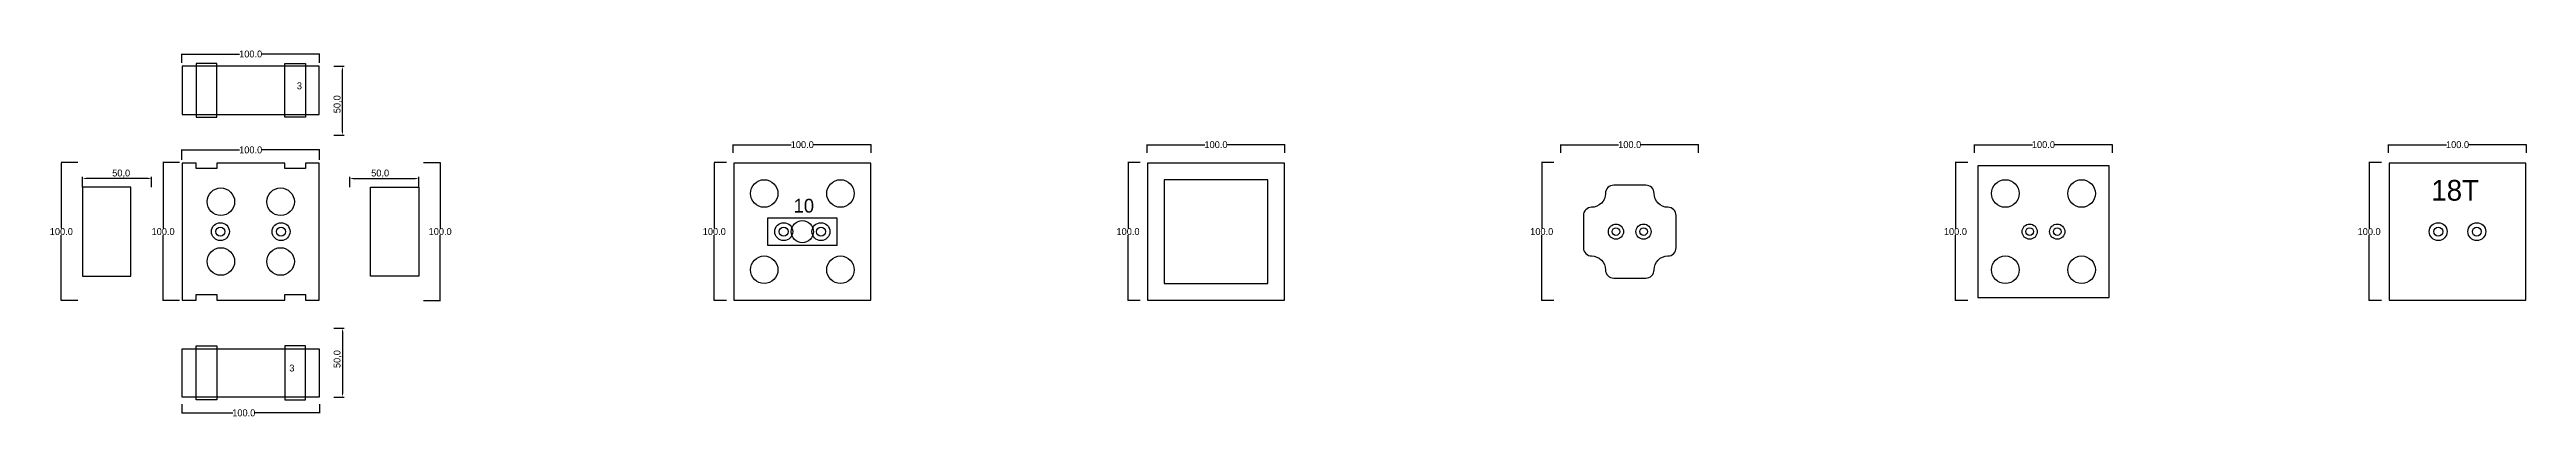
# Model space of a CAD drawing. Header units: millimetres. Extents: x 305 to 2101, y 256 to 522.
import ezdxf

# ---------------------------------------------------------------- set-up
doc = ezdxf.new("R2010")
doc.units = ezdxf.units.MM
for name, color, linetype in [('TEXT', 3, 'Continuous'), ('볼트 구멍', 7, 'Continuous'), ('치구', 7, 'Continuous'), ('치수', 7, 'Continuous')]:
    doc.layers.add(name, color=color, linetype=linetype)
doc.dimstyles.new('ISO-25', dxfattribs={"dimtxt": 2.5, "dimasz": 2.5, "dimexe": 1.25, "dimexo": 0.625, "dimtad": 1, "dimtxsty": 'Standard', "dimcen": 2.5, "dimadec": 0, "dimazin": 0, "dimtfac": 1, "dimtmove": 0, "dimatfit": 3, "dimfxl": 0, "dimarcsym": 0})
doc.dimstyles.get("Standard").update_dxf_attribs({"dimtxt": 7, "dimasz": 0.18, "dimexe": 0.18, "dimexo": 0.0625, "dimgap": 0.09, "dimtad": 0, "dimtih": 1, "dimtoh": 1, "dimdec": 1, "dimzin": 0, "dimdsep": 46, "dimtxsty": 'Standard', "dimcen": 0.09, "dimadec": 0, "dimazin": 0, "dimtfac": 1, "dimtdec": 1, "dimtofl": 0, "dimtmove": 0, "dimatfit": 3, "dimfxl": 0, "dimtolj": 1, "dimtzin": 0, "dimarcsym": 0})

# ---------------------------------------------------------------- blocks, each defined once
blk = doc.blocks.new('*D22')
at = {"layer": 'Defpoints', "color": 0, "linetype": 'Continuous'}
for p in [(1095.8, 440.4), (1086.9, 340.4), (1095.8, 340.4)]:
    blk.add_point(p, dxfattribs=at)
at = {"layer": '치수', "color": 0, "linetype": 'Continuous', "lineweight": -2}
for p, q in [((1095.8, 440.4), (1086.8, 440.4)), ((1086.9, 440.2), (1086.9, 393)), ((1086.9, 340.5), (1086.9, 387.8)), ((1095.8, 340.4), (1086.8, 340.4))]:
    blk.add_line(p, q, dxfattribs=at)
at = {"layer": '치수', "color": 0, "linetype": 'Continuous'}
for points in [[(1086.9, 440.2), (1087, 440.2), (1086.9, 440.4)], [(1086.9, 340.5), (1087, 340.5), (1086.9, 340.4)]]:
    blk.add_solid(points, dxfattribs=at)
at = {"layer": '치수', "color": 0, "linetype": 'Continuous', "insert": (1086.9, 390.4), "char_height": 5, "attachment_point": 5}
blk.add_mtext('\\A1;100.0', dxfattribs=at)
blk = doc.blocks.new('*D23')
at = {"layer": 'Defpoints', "color": 0, "linetype": 'Continuous'}
for p in [(399.3, 440.4), (387.2, 340.4), (399.3, 340.4)]:
    blk.add_point(p, dxfattribs=at)
at = {"layer": '치수', "color": 0, "linetype": 'Continuous', "lineweight": -2}
for p, q in [((399.2, 440.4), (387, 440.4)), ((387.2, 440.2), (387.2, 393)), ((387.2, 340.5), (387.2, 387.8)), ((399.2, 340.4), (387, 340.4))]:
    blk.add_line(p, q, dxfattribs=at)
at = {"layer": '치수', "color": 0, "linetype": 'Continuous'}
for points in [[(387.2, 440.2), (387.2, 440.2), (387.2, 440.4)], [(387.2, 340.5), (387.2, 340.5), (387.2, 340.4)]]:
    blk.add_solid(points, dxfattribs=at)
at = {"layer": '치수', "color": 0, "linetype": 'Continuous', "insert": (387.2, 390.4), "char_height": 5, "attachment_point": 5}
blk.add_mtext('\\A1;100.0', dxfattribs=at)
blk = doc.blocks.new('*D24')
at = {"layer": 'Defpoints', "color": 0, "linetype": 'Continuous'}
for p in [(325.4, 440.4), (313.4, 340.4), (325.4, 340.4)]:
    blk.add_point(p, dxfattribs=at)
at = {"layer": '치수', "color": 0, "linetype": 'Continuous', "lineweight": -2}
for p, q in [((325.4, 440.4), (313.2, 440.4)), ((313.4, 440.2), (313.4, 393)), ((313.4, 340.5), (313.4, 387.8)), ((325.4, 340.4), (313.2, 340.4))]:
    blk.add_line(p, q, dxfattribs=at)
at = {"layer": '치수', "color": 0, "linetype": 'Continuous'}
for points in [[(313.3, 440.2), (313.4, 440.2), (313.4, 440.4)], [(313.3, 340.5), (313.4, 340.5), (313.4, 340.4)]]:
    blk.add_solid(points, dxfattribs=at)
at = {"layer": '치수', "color": 0, "linetype": 'Continuous', "insert": (313.4, 390.4), "char_height": 5, "attachment_point": 5}
blk.add_mtext('\\A1;100.0', dxfattribs=at)
blk = doc.blocks.new('*D25')
at = {"layer": 'Defpoints', "color": 0, "linetype": 'Continuous'}
for p in [(576, 440.4), (576, 340.4), (588.1, 340.4)]:
    blk.add_point(p, dxfattribs=at)
at = {"layer": '치수', "color": 0, "linetype": 'Continuous', "lineweight": -2}
for p, q in [((576.1, 440.4), (588.3, 440.4)), ((588.1, 440.2), (588.1, 393)), ((588.1, 340.5), (588.1, 387.8)), ((576.1, 340.4), (588.3, 340.4))]:
    blk.add_line(p, q, dxfattribs=at)
at = {"layer": '치수', "color": 0, "linetype": 'Continuous'}
for points in [[(588.1, 440.2), (588.1, 440.2), (588.1, 440.4)], [(588.1, 340.5), (588.1, 340.5), (588.1, 340.4)]]:
    blk.add_solid(points, dxfattribs=at)
at = {"layer": '치수', "color": 0, "linetype": 'Continuous', "insert": (588.1, 390.4), "char_height": 5, "attachment_point": 5}
blk.add_mtext('\\A1;100.0', dxfattribs=at)
blk = doc.blocks.new('*D26')
at = {"layer": 'Defpoints', "color": 0, "linetype": 'Continuous'}
for p in [(795.8, 440.4), (786.9, 340.4), (795.8, 340.4)]:
    blk.add_point(p, dxfattribs=at)
at = {"layer": '치수', "color": 0, "linetype": 'Continuous', "lineweight": -2}
for p, q in [((795.8, 440.4), (786.8, 440.4)), ((786.9, 440.2), (786.9, 393)), ((786.9, 340.5), (786.9, 387.8)), ((795.8, 340.4), (786.8, 340.4))]:
    blk.add_line(p, q, dxfattribs=at)
at = {"layer": '치수', "color": 0, "linetype": 'Continuous'}
for points in [[(786.9, 440.2), (787, 440.2), (786.9, 440.4)], [(786.9, 340.5), (787, 340.5), (786.9, 340.4)]]:
    blk.add_solid(points, dxfattribs=at)
at = {"layer": '치수', "color": 0, "linetype": 'Continuous', "insert": (786.9, 390.4), "char_height": 5, "attachment_point": 5}
blk.add_mtext('\\A1;100.0', dxfattribs=at)
blk = doc.blocks.new('*D27')
at = {"layer": 'Defpoints', "color": 0, "linetype": 'Continuous'}
for p in [(400.7, 265.4), (500.7, 265.4), (500.7, 259)]:
    blk.add_point(p, dxfattribs=at)
at = {"layer": '치수', "color": 0, "linetype": 'Continuous', "lineweight": -2}
for p, q in [((400.7, 265.3), (400.7, 258.8)), ((400.9, 259), (437.7, 259)), ((500.6, 259), (453.7, 259)), ((500.7, 265.3), (500.7, 258.8))]:
    blk.add_line(p, q, dxfattribs=at)
at = {"layer": '치수', "color": 0, "linetype": 'Continuous'}
for points in [[(400.9, 259), (400.9, 259), (400.7, 259)], [(500.6, 259), (500.6, 259), (500.7, 259)]]:
    blk.add_solid(points, dxfattribs=at)
at = {"layer": '치수', "color": 0, "linetype": 'Continuous', "insert": (445.7, 259), "char_height": 5, "attachment_point": 5}
blk.add_mtext('\\A1;100.0', dxfattribs=at)
blk = doc.blocks.new('*D28')
at = {"layer": 'Defpoints', "color": 0}
for p in [(510.4, 320.5), (510.4, 270.5), (517.3, 270.5)]:
    blk.add_point(p, dxfattribs=at)
at = {"layer": '치수', "color": 0, "lineweight": -2}
for p, q in [((511, 320.5), (518.6, 320.5)), ((517.3, 318), (517.3, 273)), ((511, 270.5), (518.6, 270.5))]:
    blk.add_line(p, q, dxfattribs=at)
at = {"layer": '치수', "color": 0}
for points in [[(516.9, 318), (517.7, 318), (517.3, 320.5)], [(516.9, 273), (517.7, 273), (517.3, 270.5)]]:
    blk.add_solid(points, dxfattribs=at)
at = {"layer": '치수', "color": 0, "insert": (513.8, 298), "char_height": 5, "attachment_point": 5, "rotation": 90}
blk.add_mtext('50,0', dxfattribs=at)
blk = doc.blocks.new('*D29')
at = {"layer": 'Defpoints', "color": 0}
for p in [(510.4, 510.2), (517.3, 510.2), (510.4, 460.2)]:
    blk.add_point(p, dxfattribs=at)
at = {"layer": '치수', "color": 0, "lineweight": -2}
for p, q in [((511, 510.2), (518.6, 510.2)), ((517.3, 462.7), (517.3, 507.7)), ((511, 460.2), (518.6, 460.2))]:
    blk.add_line(p, q, dxfattribs=at)
at = {"layer": '치수', "color": 0}
for points in [[(516.9, 507.7), (517.7, 507.7), (517.3, 510.2)], [(516.9, 462.7), (517.7, 462.7), (517.3, 460.2)]]:
    blk.add_solid(points, dxfattribs=at)
at = {"layer": '치수', "color": 0, "insert": (513.8, 482.7), "char_height": 5, "attachment_point": 5, "rotation": 90}
blk.add_mtext('50,0', dxfattribs=at)
blk = doc.blocks.new('*D30')
at = {"layer": 'Defpoints', "color": 0, "linetype": 'Continuous'}
for p in [(500.7, 449.6), (400.7, 442.2), (500.7, 442.2)]:
    blk.add_point(p, dxfattribs=at)
at = {"layer": '치수', "color": 0, "linetype": 'Continuous', "lineweight": -2}
for p, q in [((400.7, 442.3), (400.7, 449.8)), ((400.9, 449.6), (442.7, 449.6)), ((500.6, 449.6), (458.7, 449.6)), ((500.7, 442.3), (500.7, 449.8))]:
    blk.add_line(p, q, dxfattribs=at)
at = {"layer": '치수', "color": 0, "linetype": 'Continuous'}
for points in [[(400.9, 449.6), (400.9, 449.6), (400.7, 449.6)], [(500.6, 449.6), (500.6, 449.6), (500.7, 449.6)]]:
    blk.add_solid(points, dxfattribs=at)
at = {"layer": '치수', "color": 0, "linetype": 'Continuous', "insert": (450.7, 449.6), "char_height": 5, "attachment_point": 5}
blk.add_mtext('\\A1;100.0', dxfattribs=at)
blk = doc.blocks.new('*D31')
at = {"layer": 'Defpoints', "color": 0}
for p in [(328.8, 428.8), (328.8, 422.1), (378.8, 422.1)]:
    blk.add_point(p, dxfattribs=at)
at = {"layer": '치수', "color": 0, "lineweight": -2}
for p, q in [((328.8, 422.7), (328.8, 430.1)), ((376.3, 428.8), (331.3, 428.8)), ((378.8, 422.7), (378.8, 430.1))]:
    blk.add_line(p, q, dxfattribs=at)
at = {"layer": '치수', "color": 0}
for points in [[(331.3, 429.3), (331.3, 428.4), (328.8, 428.8)], [(376.3, 429.3), (376.3, 428.4), (378.8, 428.8)]]:
    blk.add_solid(points, dxfattribs=at)
at = {"layer": '치수', "color": 0, "insert": (356.8, 432.4), "char_height": 5, "attachment_point": 5}
blk.add_mtext('50,0', dxfattribs=at)
blk = doc.blocks.new('*D32')
at = {"layer": 'Defpoints', "color": 0}
for p in [(522.6, 422.1), (572.6, 428.8), (572.6, 422.1)]:
    blk.add_point(p, dxfattribs=at)
at = {"layer": '치수', "color": 0, "lineweight": -2}
for p, q in [((522.6, 422.7), (522.6, 430.1)), ((525.1, 428.8), (570.1, 428.8)), ((572.6, 422.7), (572.6, 430.1))]:
    blk.add_line(p, q, dxfattribs=at)
at = {"layer": '치수', "color": 0}
for points in [[(525.1, 429.3), (525.1, 428.4), (522.6, 428.8)], [(570.1, 429.3), (570.1, 428.4), (572.6, 428.8)]]:
    blk.add_solid(points, dxfattribs=at)
at = {"layer": '치수', "color": 0, "insert": (544.6, 432.4), "char_height": 5, "attachment_point": 5}
blk.add_mtext('50,0', dxfattribs=at)
blk = doc.blocks.new('*D33')
at = {"layer": 'Defpoints', "color": 0, "linetype": 'Continuous'}
for p in [(400.7, 512.7), (500.7, 519.1), (500.7, 512.7)]:
    blk.add_point(p, dxfattribs=at)
at = {"layer": '치수', "color": 0, "linetype": 'Continuous', "lineweight": -2}
for p, q in [((400.7, 512.7), (400.7, 519.2)), ((400.9, 519.1), (442.7, 519.1)), ((500.6, 519.1), (458.7, 519.1)), ((500.7, 512.7), (500.7, 519.2))]:
    blk.add_line(p, q, dxfattribs=at)
at = {"layer": '치수', "color": 0, "linetype": 'Continuous'}
for points in [[(400.9, 519.1), (400.9, 519), (400.7, 519.1)], [(500.6, 519.1), (500.6, 519), (500.7, 519.1)]]:
    blk.add_solid(points, dxfattribs=at)
at = {"layer": '치수', "color": 0, "linetype": 'Continuous', "insert": (450.7, 519.1), "char_height": 5, "attachment_point": 5}
blk.add_mtext('\\A1;100.0', dxfattribs=at)
blk = doc.blocks.new('*D34')
at = {"layer": 'Defpoints', "color": 0, "linetype": 'Continuous'}
for p in [(900.7, 453.4), (800.7, 447.5), (900.7, 447.5)]:
    blk.add_point(p, dxfattribs=at)
at = {"layer": '치수', "color": 0, "linetype": 'Continuous', "lineweight": -2}
for p, q in [((800.7, 447.5), (800.7, 453.5)), ((800.9, 453.4), (842.7, 453.4)), ((900.6, 453.4), (858.7, 453.4)), ((900.7, 447.5), (900.7, 453.5))]:
    blk.add_line(p, q, dxfattribs=at)
at = {"layer": '치수', "color": 0, "linetype": 'Continuous'}
for points in [[(800.9, 453.4), (800.9, 453.3), (800.7, 453.4)], [(900.6, 453.4), (900.6, 453.3), (900.7, 453.4)]]:
    blk.add_solid(points, dxfattribs=at)
at = {"layer": '치수', "color": 0, "linetype": 'Continuous', "insert": (850.7, 453.4), "char_height": 5, "attachment_point": 5}
blk.add_mtext('\\A1;100.0', dxfattribs=at)
blk = doc.blocks.new('*D35')
at = {"layer": 'Defpoints', "color": 0, "linetype": 'Continuous'}
for p in [(1200.7, 453.4), (1100.7, 447.5), (1200.7, 447.5)]:
    blk.add_point(p, dxfattribs=at)
at = {"layer": '치수', "color": 0, "linetype": 'Continuous', "lineweight": -2}
for p, q in [((1100.7, 447.5), (1100.7, 453.5)), ((1100.9, 453.4), (1142.7, 453.4)), ((1200.6, 453.4), (1158.7, 453.4)), ((1200.7, 447.5), (1200.7, 453.5))]:
    blk.add_line(p, q, dxfattribs=at)
at = {"layer": '치수', "color": 0, "linetype": 'Continuous'}
for points in [[(1100.9, 453.4), (1100.9, 453.3), (1100.7, 453.4)], [(1200.6, 453.4), (1200.6, 453.3), (1200.7, 453.4)]]:
    blk.add_solid(points, dxfattribs=at)
at = {"layer": '치수', "color": 0, "linetype": 'Continuous', "insert": (1150.7, 453.4), "char_height": 5, "attachment_point": 5}
blk.add_mtext('\\A1;100.0', dxfattribs=at)
blk = doc.blocks.new('*D36')
at = {"layer": 'Defpoints', "color": 0, "linetype": 'Continuous'}
for p in [(1695.8, 440.4), (1686.9, 340.4), (1695.8, 340.4)]:
    blk.add_point(p, dxfattribs=at)
at = {"layer": '치수', "color": 0, "linetype": 'Continuous', "lineweight": -2}
for p, q in [((1695.8, 440.4), (1686.8, 440.4)), ((1686.9, 440.2), (1686.9, 393)), ((1686.9, 340.5), (1686.9, 387.8)), ((1695.8, 340.4), (1686.8, 340.4))]:
    blk.add_line(p, q, dxfattribs=at)
at = {"layer": '치수', "color": 0, "linetype": 'Continuous'}
for points in [[(1686.9, 440.2), (1687, 440.2), (1686.9, 440.4)], [(1686.9, 340.5), (1687, 340.5), (1686.9, 340.4)]]:
    blk.add_solid(points, dxfattribs=at)
at = {"layer": '치수', "color": 0, "linetype": 'Continuous', "insert": (1686.9, 390.4), "char_height": 5, "attachment_point": 5}
blk.add_mtext('\\A1;100.0', dxfattribs=at)
blk = doc.blocks.new('*D37')
at = {"layer": 'Defpoints', "color": 0, "linetype": 'Continuous'}
for p in [(1995.8, 440.4), (1986.9, 340.4), (1995.8, 340.4)]:
    blk.add_point(p, dxfattribs=at)
at = {"layer": '치수', "color": 0, "linetype": 'Continuous', "lineweight": -2}
for p, q in [((1995.8, 440.4), (1986.8, 440.4)), ((1986.9, 440.2), (1986.9, 393)), ((1986.9, 340.5), (1986.9, 387.8)), ((1995.8, 340.4), (1986.8, 340.4))]:
    blk.add_line(p, q, dxfattribs=at)
at = {"layer": '치수', "color": 0, "linetype": 'Continuous'}
for points in [[(1986.9, 440.2), (1987, 440.2), (1986.9, 440.4)], [(1986.9, 340.5), (1987, 340.5), (1986.9, 340.4)]]:
    blk.add_solid(points, dxfattribs=at)
at = {"layer": '치수', "color": 0, "linetype": 'Continuous', "insert": (1986.9, 390.4), "char_height": 5, "attachment_point": 5}
blk.add_mtext('\\A1;100.0', dxfattribs=at)
blk = doc.blocks.new('*D38')
at = {"layer": 'Defpoints', "color": 0, "linetype": 'Continuous'}
for p in [(1395.8, 440.4), (1386.9, 340.4), (1395.8, 340.4)]:
    blk.add_point(p, dxfattribs=at)
at = {"layer": '치수', "color": 0, "linetype": 'Continuous', "lineweight": -2}
for p, q in [((1395.8, 440.4), (1386.8, 440.4)), ((1386.9, 440.2), (1386.9, 393)), ((1386.9, 340.5), (1386.9, 387.8)), ((1395.8, 340.4), (1386.8, 340.4))]:
    blk.add_line(p, q, dxfattribs=at)
at = {"layer": '치수', "color": 0, "linetype": 'Continuous'}
for points in [[(1386.9, 440.2), (1387, 440.2), (1386.9, 440.4)], [(1386.9, 340.5), (1387, 340.5), (1386.9, 340.4)]]:
    blk.add_solid(points, dxfattribs=at)
at = {"layer": '치수', "color": 0, "linetype": 'Continuous', "insert": (1386.9, 390.4), "char_height": 5, "attachment_point": 5}
blk.add_mtext('\\A1;100.0', dxfattribs=at)
blk = doc.blocks.new('*D39')
at = {"layer": 'Defpoints', "color": 0, "linetype": 'Continuous'}
for p in [(1500.7, 453.4), (1400.7, 447.5), (1500.7, 447.5)]:
    blk.add_point(p, dxfattribs=at)
at = {"layer": '치수', "color": 0, "linetype": 'Continuous', "lineweight": -2}
for p, q in [((1400.7, 447.5), (1400.7, 453.5)), ((1400.9, 453.4), (1442.7, 453.4)), ((1500.6, 453.4), (1458.7, 453.4)), ((1500.7, 447.5), (1500.7, 453.5))]:
    blk.add_line(p, q, dxfattribs=at)
at = {"layer": '치수', "color": 0, "linetype": 'Continuous'}
for points in [[(1400.9, 453.4), (1400.9, 453.3), (1400.7, 453.4)], [(1500.6, 453.4), (1500.6, 453.3), (1500.7, 453.4)]]:
    blk.add_solid(points, dxfattribs=at)
at = {"layer": '치수', "color": 0, "linetype": 'Continuous', "insert": (1450.7, 453.4), "char_height": 5, "attachment_point": 5}
blk.add_mtext('\\A1;100.0', dxfattribs=at)
blk = doc.blocks.new('*D40')
at = {"layer": 'Defpoints', "color": 0, "linetype": 'Continuous'}
for p in [(1800.7, 453.4), (1700.7, 447.5), (1800.7, 447.5)]:
    blk.add_point(p, dxfattribs=at)
at = {"layer": '치수', "color": 0, "linetype": 'Continuous', "lineweight": -2}
for p, q in [((1700.7, 447.5), (1700.7, 453.5)), ((1700.9, 453.4), (1742.7, 453.4)), ((1800.6, 453.4), (1758.7, 453.4)), ((1800.7, 447.5), (1800.7, 453.5))]:
    blk.add_line(p, q, dxfattribs=at)
at = {"layer": '치수', "color": 0, "linetype": 'Continuous'}
for points in [[(1700.9, 453.4), (1700.9, 453.3), (1700.7, 453.4)], [(1800.6, 453.4), (1800.6, 453.3), (1800.7, 453.4)]]:
    blk.add_solid(points, dxfattribs=at)
at = {"layer": '치수', "color": 0, "linetype": 'Continuous', "insert": (1750.7, 453.4), "char_height": 5, "attachment_point": 5}
blk.add_mtext('\\A1;100.0', dxfattribs=at)
blk = doc.blocks.new('*D41')
at = {"layer": 'Defpoints', "color": 0, "linetype": 'Continuous'}
for p in [(2101, 453.4), (2001, 447.5), (2101, 447.5)]:
    blk.add_point(p, dxfattribs=at)
at = {"layer": '치수', "color": 0, "linetype": 'Continuous', "lineweight": -2}
for p, q in [((2001, 447.5), (2001, 453.5)), ((2001.2, 453.4), (2043, 453.4)), ((2100.8, 453.4), (2059, 453.4)), ((2101, 447.5), (2101, 453.5))]:
    blk.add_line(p, q, dxfattribs=at)
at = {"layer": '치수', "color": 0, "linetype": 'Continuous'}
for points in [[(2001.2, 453.4), (2001.2, 453.3), (2001, 453.4)], [(2100.8, 453.4), (2100.8, 453.3), (2101, 453.4)]]:
    blk.add_solid(points, dxfattribs=at)
at = {"layer": '치수', "color": 0, "linetype": 'Continuous', "insert": (2051, 453.4), "char_height": 5, "attachment_point": 5}
blk.add_mtext('\\A1;100.0', dxfattribs=at)

msp = doc.modelspace()

# ---------------------------------------------------------------- linework, layer by layer
at = {"layer": '볼트 구멍', "color": 1}
msp.add_lwpolyline([(825.74, 400.37), (875.74, 400.37), (875.74, 380.37), (825.74, 380.37)], close=True, dxfattribs=at)
at = {"layer": '볼트 구멍', "color": 2}
for centre in [(428.74, 390.37), (472.74, 390.37)]:
    msp.add_circle(centre, 6.5, dxfattribs=at)
at = {"layer": '볼트 구멍', "color": 6}
for centre, radius in [((837.24, 390.37), 6.5), ((864.24, 390.37), 6.5), ((1440.74, 390.37), 5.5), ((1460.74, 390.37), 5.5), ((1740.74, 390.37), 5.5), ((1760.74, 390.37), 5.5), ((2036.99, 390.37), 6.5), ((2064.99, 390.37), 6.5)]:
    msp.add_circle(centre, radius, dxfattribs=at)
at = {"layer": '볼트 구멍', "color": 3}
for centre, radius in [((850.74, 390.37), 8), ((428.74, 390.37), 3.25), ((472.74, 390.37), 3.25), ((837.24, 390.37), 3.25), ((864.24, 390.37), 3.25), ((1440.74, 390.37), 2.75), ((1460.74, 390.37), 2.75), ((1740.74, 390.37), 2.75), ((1760.74, 390.37), 2.75), ((2036.99, 390.37), 3.25), ((2064.99, 390.37), 3.25)]:
    msp.add_circle(centre, radius, dxfattribs=at)
at = {"layer": '치구'}
for points in [[(401.09, 475.24), (500.39, 475.24), (500.39, 510.24), (401.09, 510.24)], [(401.09, 340.72), (411.09, 340.72), (411.09, 344.72), (426.09, 344.72), (426.09, 340.72), (475.39, 340.72), (475.39, 344.72), (490.39, 344.72), (490.39, 340.72), (500.39, 340.72), (500.39, 440.02), (490.39, 440.02), (490.39, 436.02), (475.39, 436.02), (475.39, 440.02), (426.09, 440.02), (426.09, 436.02), (411.09, 436.02), (411.09, 440.02), (401.09, 440.02)], [(801.09, 440.02), (801.09, 340.72), (900.39, 340.72), (900.39, 440.02)], [(1101.09, 440.02), (1101.09, 340.72), (1200.39, 340.72), (1200.39, 440.02)], [(1703.09, 438.02), (1703.09, 342.72), (1798.39, 342.72), (1798.39, 438.02)], [(2001.34, 440.02), (2001.34, 340.72), (2100.64, 340.72), (2100.64, 440.02)], [(363.84, 422.62), (328.84, 422.62), (328.84, 358.12), (363.84, 358.12)], [(537.64, 422.62), (572.64, 422.62), (572.64, 358.12), (537.64, 358.12)], [(1113.09, 428.02), (1113.09, 352.72), (1188.39, 352.72), (1188.39, 428.02)], [(401.09, 305.5), (500.39, 305.5), (500.39, 270.5), (401.09, 270.5)]]:
    msp.add_lwpolyline(points, close=True, dxfattribs=at)
at = {"layer": '치구', "color": 1}
for points in [[(411.09, 473.24), (426.09, 473.24), (426.09, 512.23), (411.09, 512.23)], [(490.39, 473.24), (475.39, 473.24), (475.39, 512.23), (490.39, 512.23)], [(411.09, 307.5), (426.09, 307.5), (426.09, 268.5), (411.09, 268.5)], [(490.39, 307.5), (475.39, 307.5), (475.39, 268.5), (490.39, 268.5)]]:
    msp.add_lwpolyline(points, close=True, dxfattribs=at)
at = {"layer": '치구'}
msp.add_lwpolyline([(1417.09, 402.02), (1417.09, 378.72, 0.4142136), (1423.09, 372.72, -0.4142136), (1433.09, 362.72, 0.4142136), (1439.09, 356.72), (1462.39, 356.72, 0.4142136), (1468.39, 362.72, -0.4142136), (1478.39, 372.72, 0.4142136), (1484.39, 378.72), (1484.39, 402.02, 0.4142136), (1478.39, 408.02, -0.4142136), (1468.39, 418.02, 0.4142136), (1462.39, 424.02), (1439.09, 424.02, 0.4142136), (1433.09, 418.02, -0.4142136), (1423.09, 408.02, 0.4142136)], format="xyb", close=True, dxfattribs=at)
for centre in [(429.09, 412.02), (472.39, 412.02), (823.09, 418.02), (878.39, 418.02), (1723.09, 418.02), (1778.39, 418.02), (429.09, 368.72), (472.39, 368.72), (823.09, 362.72), (878.39, 362.72), (1723.09, 362.72), (1778.39, 362.72)]:
    msp.add_circle(centre, 10, dxfattribs=at)

# ---------------------------------------------------------------- texts
at = {"layer": 'TEXT', "color": 1}
for s, height, p in [('3', 5, (484.2, 493.54)), ('18T', 15, (2032, 412.85)), ('3', 5, (478.73, 289.03))]:
    msp.add_text(s, height=height, dxfattribs=at).set_placement(p)
at = {"layer": '볼트 구멍', "color": 1}
msp.add_text('10', height=10, dxfattribs=at).set_placement((844.37, 404.16))

# ---------------------------------------------------------------- dimensions: what is measured, and where the dimension line sits
at = {"layer": '치수', "color": 4, "linetype": 'Continuous'}
for base, p1, p2, picture, middle in [((500.74, 519.06), (400.74, 512.66), (500.74, 512.66), '*D33', (450.74, 519.06)), ((500.74, 258.99), (400.74, 265.38), (500.74, 265.38), '*D27', (445.74, 258.99))]:
    dim = msp.add_linear_dim(base=base, p1=p1, p2=p2, dimstyle='Standard', override={"dimtxt": 5}, dxfattribs=at)
    dim.commit()
    dim.dimension.update_dxf_attribs({"geometry": picture, "text_midpoint": middle, "dimtype": 160})
at = {"layer": '치수', "color": 4}
for base, p1, p2, angle, picture, middle in [((517.31, 510.24), (510.42, 460.24), (510.42, 510.24), 90, '*D29', (517.31, 482.74)), ((328.84, 428.84), (378.84, 422.07), (328.84, 422.07), 180, '*D31', (356.84, 428.84)), ((517.31, 270.5), (510.42, 320.5), (510.42, 270.5), 270, '*D28', (517.31, 298))]:
    dim = msp.add_linear_dim(base=base, p1=p1, p2=p2, angle=angle, dimstyle='ISO-25', override={"dimtxt": 5, "dimdec": 1, "dimzin": 0, "dimtdec": 1}, dxfattribs=at)
    dim.commit()
    dim.dimension.update_dxf_attribs({"geometry": picture, "text_midpoint": middle, "dimtype": 160})
at = {"layer": '치수', "color": 4, "linetype": 'Continuous'}
for base, p1, p2, picture, middle in [((500.74, 449.59), (400.74, 442.19), (500.74, 442.19), '*D30', (450.74, 449.59)), ((900.74, 453.36), (800.74, 447.47), (900.74, 447.47), '*D34', (850.74, 453.36)), ((1200.74, 453.36), (1100.74, 447.47), (1200.74, 447.47), '*D35', (1150.74, 453.36)), ((1500.74, 453.36), (1400.74, 447.47), (1500.74, 447.47), '*D39', (1450.74, 453.36)), ((1800.74, 453.36), (1700.74, 447.47), (1800.74, 447.47), '*D40', (1750.74, 453.36)), ((2100.99, 453.36), (2000.99, 447.47), (2100.99, 447.47), '*D41', (2050.99, 453.36))]:
    dim = msp.add_linear_dim(base=base, p1=p1, p2=p2, dimstyle='Standard', override={"dimtxt": 5}, dxfattribs=at)
    dim.commit()
    dim.dimension.update_dxf_attribs({"geometry": picture, "text_midpoint": middle})
for base, p1, p2, picture, middle in [((313.37, 340.37), (325.44, 440.37), (325.44, 340.37), '*D24', (313.37, 390.37)), ((387.21, 340.37), (399.28, 440.37), (399.28, 340.37), '*D23', (387.21, 390.37)), ((588.11, 340.37), (576.04, 440.37), (576.04, 340.37), '*D25', (588.11, 390.37)), ((786.94, 340.37), (795.85, 440.37), (795.85, 340.37), '*D26', (786.94, 390.37)), ((1086.94, 340.37), (1095.85, 440.37), (1095.85, 340.37), '*D22', (1086.94, 390.37)), ((1386.94, 340.37), (1395.85, 440.37), (1395.85, 340.37), '*D38', (1386.94, 390.37)), ((1686.94, 340.37), (1695.85, 440.37), (1695.85, 340.37), '*D36', (1686.94, 390.37)), ((1986.94, 340.37), (1995.85, 440.37), (1995.85, 340.37), '*D37', (1986.94, 390.37))]:
    dim = msp.add_linear_dim(base=base, p1=p1, p2=p2, angle=90, dimstyle='Standard', override={"dimtxt": 5}, dxfattribs=at)
    dim.commit()
    dim.dimension.update_dxf_attribs({"geometry": picture, "text_midpoint": middle})
at = {"layer": '치수', "color": 4}
dim = msp.add_linear_dim(base=(572.64, 428.84), p1=(522.64, 422.07), p2=(572.64, 422.07), dimstyle='ISO-25', override={"dimtxt": 5, "dimdec": 1, "dimzin": 0, "dimtdec": 1}, dxfattribs=at)
dim.commit()
dim.dimension.update_dxf_attribs({"geometry": '*D32', "text_midpoint": (544.64, 428.84), "dimtype": 160})

doc.saveas('drawing.dxf')
